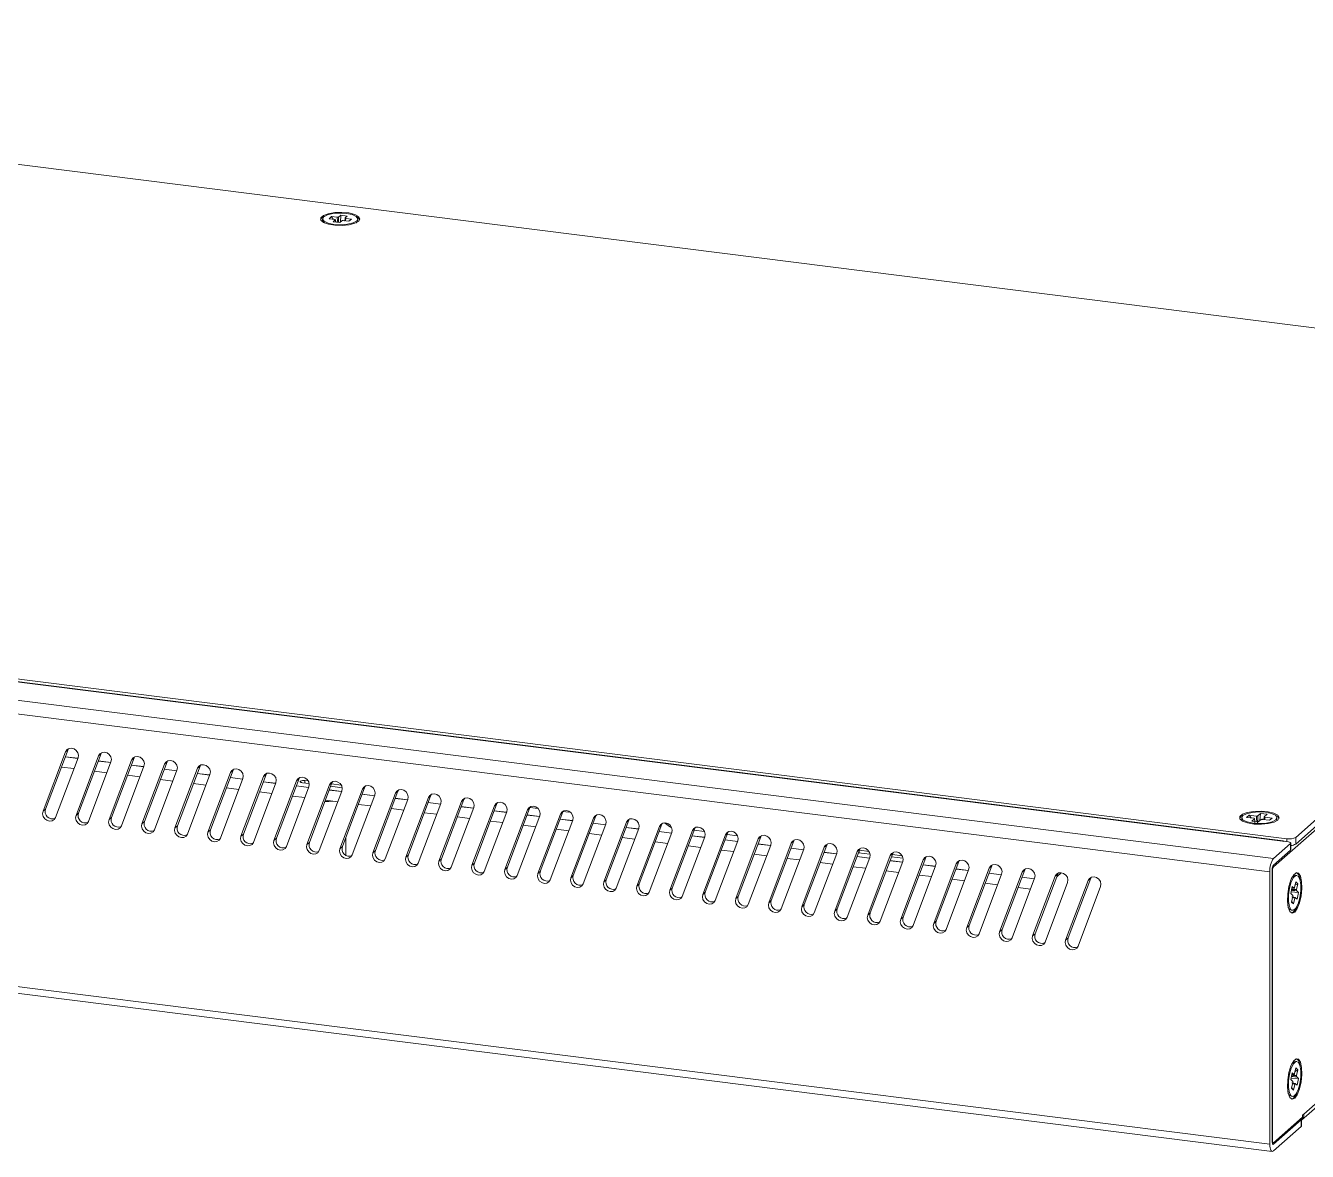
# Model space of a CAD drawing. Header units: millimetres. Extents: x 5 to 415, y 5 to 292.
# Drawn here: x 343.61 to 379.95, y 228.42 to 260.36 of the extents above; entities that cross this region are included whole.
import ezdxf

# ---------------------------------------------------------------- set-up
doc = ezdxf.new("R2010")
doc.units = ezdxf.units.MM

msp = doc.modelspace()

# ---------------------------------------------------------------- linework, layer by layer
at = {"color": 7, "linetype": 'Continuous', "lineweight": 15}
for p, q in [((393.7211, 250.0806), (312.1156, 260.3619)), ((352.0294, 254.8783), (352.0294, 254.8406)), ((352.2842, 254.9448), (352.2134, 254.8825)), ((352.2134, 254.8825), (352.3725, 254.8624)), ((352.4432, 254.9248), (352.2842, 254.9448)), ((352.3333, 254.8674), (352.2842, 254.9448)), ((352.3899, 254.8496), (352.3298, 254.7965)), ((352.3298, 254.7965), (352.5169, 254.773)), ((352.4, 254.7877), (352.3924, 254.8536)), ((352.5419, 254.9836), (352.4818, 254.9306)), ((352.5169, 254.773), (352.577, 254.826)), ((352.5362, 254.79), (352.5419, 254.9836)), ((352.729, 254.96), (352.5419, 254.9836)), ((352.6156, 254.8318), (352.7747, 254.8118)), ((352.6668, 254.9038), (352.6571, 254.817)), ((352.6689, 254.907), (352.729, 254.96)), ((352.8454, 254.8741), (352.6863, 254.8942)), ((352.7747, 254.8118), (352.8454, 254.8741)), ((353.0294, 254.8406), (353.0294, 254.8783)), ((352.0617, 254.7817), (352.0767, 254.7684)), ((352.9821, 254.7684), (352.9971, 254.7817)), ((379.2482, 237.2225), (297.4556, 247.5274)), ((379.2732, 237.2323), (297.4806, 247.5372)), ((379.3705, 237.2926), (297.5031, 247.6069)), ((378.994, 236.7342), (296.6775, 247.1051)), ((378.8879, 236.3579), (296.5714, 246.7288)), ((379.7918, 229.3068), (393.9095, 241.7575)), ((379.8566, 229.4812), (393.9917, 241.9471)), ((344.7416, 239.7621), (344.1018, 238.0708)), ((344.8123, 239.8245), (344.1725, 238.1332)), ((344.4534, 237.8976), (345.0932, 239.5888)), ((344.7335, 239.6159), (345.0867, 239.5714)), ((344.7344, 239.6186), (345.0876, 239.5741)), ((344.8123, 239.8245), (344.7416, 239.7621)), ((344.8253, 239.8512), (344.8123, 239.8245)), ((345.6771, 239.6443), (345.0372, 237.953)), ((345.7478, 239.7066), (345.1079, 238.0153)), ((345.7478, 239.7066), (345.6771, 239.6443)), ((345.7607, 239.7334), (345.7478, 239.7066)), ((346.6125, 239.5264), (345.9726, 237.8351)), ((346.6832, 239.5888), (346.0433, 237.8975)), ((346.6832, 239.5888), (346.6125, 239.5264)), ((346.6961, 239.6155), (346.6832, 239.5888)), ((344.6245, 239.328), (344.9777, 239.2835)), ((345.3888, 237.7797), (346.0287, 239.471)), ((345.5599, 239.2101), (345.9131, 239.1656)), ((345.6689, 239.4981), (346.0221, 239.4536)), ((345.6699, 239.5007), (346.0231, 239.4562)), ((346.3242, 237.6619), (346.9641, 239.3531)), ((346.6043, 239.3802), (346.9575, 239.3357)), ((346.6053, 239.3828), (346.9585, 239.3383)), ((347.5479, 239.4086), (346.908, 237.7173)), ((347.6186, 239.4709), (346.9787, 237.7796)), ((347.2596, 237.544), (347.8995, 239.2353)), ((347.5397, 239.2624), (347.8929, 239.2179)), ((347.5407, 239.265), (347.8939, 239.2205)), ((347.6186, 239.4709), (347.5479, 239.4086)), ((347.6316, 239.4977), (347.6186, 239.4709)), ((348.4833, 239.2907), (347.8434, 237.5994)), ((348.554, 239.3531), (347.9141, 237.6618)), ((348.554, 239.3531), (348.4833, 239.2907)), ((348.567, 239.3798), (348.554, 239.3531)), ((349.4187, 239.1729), (348.7788, 237.4816)), ((349.4894, 239.2352), (348.8496, 237.5439)), ((349.4894, 239.2352), (349.4187, 239.1729)), ((349.5024, 239.262), (349.4894, 239.2352)), ((378.8879, 228.6268), (296.5714, 238.9977)), ((346.4953, 239.0923), (346.8485, 239.0478)), ((347.4307, 238.9744), (347.7839, 238.9299)), ((348.195, 237.4262), (348.8349, 239.1174)), ((348.3662, 238.8566), (348.7194, 238.8121)), ((348.4751, 239.1445), (348.8283, 239.1)), ((348.4761, 239.1471), (348.8293, 239.1026)), ((349.1305, 237.3083), (349.7703, 238.9996)), ((349.4105, 239.0267), (349.7637, 238.9822)), ((349.4115, 239.0293), (349.7647, 238.9848)), ((350.3541, 239.055), (349.7143, 237.3637)), ((350.4248, 239.1174), (349.785, 237.4261)), ((350.0659, 237.1904), (350.7057, 238.8817)), ((350.3459, 238.9088), (350.6991, 238.8643)), ((350.3469, 238.9114), (350.7001, 238.8669)), ((350.4248, 239.1174), (350.3541, 239.055)), ((350.4378, 239.1441), (350.4248, 239.1174)), ((351.2895, 238.9372), (350.6497, 237.2459)), ((351.3602, 238.9995), (350.7204, 237.3082)), ((351.3602, 238.9995), (351.2895, 238.9372)), ((351.3732, 239.0262), (351.3602, 238.9995)), ((351.6498, 238.8585), (351.457, 238.8828)), ((351.5277, 238.9451), (351.6224, 238.9332)), ((352.225, 238.8193), (351.5851, 237.128)), ((352.2957, 238.8817), (351.6558, 237.1904)), ((352.2957, 238.8817), (352.225, 238.8193)), ((352.2836, 238.8499), (352.5578, 238.8153)), ((352.3086, 238.9084), (352.2957, 238.8817)), ((296.64, 238.7936), (378.9565, 228.4227)), ((349.3016, 238.7387), (349.6548, 238.6942)), ((350.237, 238.6209), (350.5902, 238.5764)), ((351.0013, 237.0726), (351.6411, 238.7639)), ((351.1725, 238.5032), (351.5257, 238.4587)), ((351.2814, 238.791), (351.6346, 238.7465)), ((351.2823, 238.7936), (351.6355, 238.7491)), ((351.9367, 236.9547), (352.5766, 238.646)), ((352.2168, 238.6731), (352.57, 238.6286)), ((352.2178, 238.6757), (352.571, 238.6312)), ((352.5853, 238.7406), (352.2579, 238.7819)), ((353.1604, 238.7015), (352.5205, 237.0102)), ((353.2311, 238.7638), (352.5912, 237.0725)), ((352.8721, 236.8369), (353.512, 238.5282)), ((353.1522, 238.5553), (353.5054, 238.5108)), ((353.1532, 238.5579), (353.5064, 238.5134)), ((353.2311, 238.7638), (353.1604, 238.7015)), ((353.244, 238.7905), (353.2311, 238.7638)), ((354.0958, 238.5836), (353.4559, 236.8923)), ((354.1665, 238.646), (353.5266, 236.9547)), ((354.0876, 238.4374), (354.4408, 238.3929)), ((354.0886, 238.44), (354.4418, 238.3955)), ((354.1665, 238.646), (354.0958, 238.5836)), ((354.1795, 238.6727), (354.1665, 238.646)), ((355.0312, 238.4658), (354.3913, 236.7745)), ((355.1019, 238.5281), (354.462, 236.8368)), ((355.1019, 238.5281), (355.0312, 238.4658)), ((355.1149, 238.5548), (355.1019, 238.5281)), ((356.0503, 238.437), (356.0373, 238.4103)), ((344.1725, 238.1332), (344.1018, 238.0708)), ((352.1079, 238.3853), (352.4611, 238.3408)), ((353.0432, 238.2673), (353.3964, 238.2228)), ((353.8075, 236.719), (354.4474, 238.4103)), ((353.9786, 238.1495), (354.3319, 238.105)), ((354.7429, 236.6012), (355.3828, 238.2925)), ((355.023, 238.3196), (355.3762, 238.2751)), ((355.024, 238.3222), (355.3772, 238.2777)), ((355.9666, 238.3479), (355.3268, 236.6566)), ((356.0373, 238.4103), (355.3975, 236.719)), ((355.6784, 236.4833), (356.3182, 238.1746)), ((355.9584, 238.2017), (356.3116, 238.1572)), ((355.9594, 238.2043), (356.3126, 238.1598)), ((356.0373, 238.4103), (355.9666, 238.3479)), ((356.902, 238.2301), (356.2622, 236.5388)), ((356.9727, 238.2924), (356.3329, 236.6011)), ((356.8938, 238.0839), (357.247, 238.0394)), ((356.8948, 238.0865), (357.248, 238.042)), ((356.9727, 238.2924), (356.902, 238.2301)), ((356.9857, 238.3191), (356.9727, 238.2924)), ((357.8374, 238.1122), (357.1976, 236.4209)), ((357.9082, 238.1746), (357.2683, 236.4833)), ((357.9082, 238.1746), (357.8374, 238.1122)), ((357.9211, 238.2013), (357.9082, 238.1746)), ((358.1335, 238.1549), (357.9115, 238.1829)), ((358.1336, 238.1548), (357.9115, 238.1828)), ((358.8565, 238.0834), (358.8436, 238.0567)), ((345.1079, 238.0153), (345.0372, 237.953)), ((346.0433, 237.8975), (345.9726, 237.8351)), ((346.9787, 237.7796), (346.908, 237.7173)), ((354.9141, 238.0316), (355.2673, 237.9871)), ((355.8495, 237.9138), (356.2027, 237.8693)), ((356.6138, 236.3655), (357.2536, 238.0568)), ((356.7849, 237.7959), (357.1381, 237.7514)), ((357.5492, 236.2476), (358.189, 237.9389)), ((357.8293, 237.966), (358.1825, 237.9215)), ((357.8302, 237.9686), (358.1834, 237.9241)), ((358.7729, 237.9944), (358.133, 236.3031)), ((358.8436, 238.0567), (358.2037, 236.3654)), ((358.4846, 236.1298), (359.1245, 237.8211)), ((358.7647, 237.8482), (359.1179, 237.8037)), ((358.7657, 237.8508), (359.1189, 237.8063)), ((358.8436, 238.0567), (358.7729, 237.9944)), ((359.0015, 238.0454), (358.8469, 238.0649)), ((359.0015, 238.0455), (358.847, 238.065)), ((359.0507, 238.0529), (359.0015, 238.0455)), ((359.0508, 238.0528), (359.0015, 238.0454)), ((359.0015, 238.0454), (359.0015, 238.0455)), ((359.7083, 237.8765), (359.0684, 236.1852)), ((359.779, 237.9389), (359.1391, 236.2476)), ((359.7001, 237.7303), (360.0533, 237.6858)), ((359.7011, 237.7329), (360.0543, 237.6884)), ((359.779, 237.9389), (359.7083, 237.8765)), ((359.7919, 237.9656), (359.779, 237.9389)), ((360.6437, 237.7587), (360.0038, 236.0674)), ((360.7144, 237.821), (360.0745, 236.1297)), ((360.7144, 237.821), (360.6437, 237.7587)), ((360.7274, 237.8477), (360.7144, 237.821)), ((361.6628, 237.7299), (361.6498, 237.7032)), ((361.8967, 237.6173), (361.7251, 237.7441)), ((361.8967, 237.6174), (361.7252, 237.7441)), ((378.0933, 237.8894), (378.0933, 237.8187)), ((378.3013, 237.9618), (378.2306, 237.8995)), ((378.2306, 237.8995), (378.4364, 237.8735)), ((378.5071, 237.9359), (378.3013, 237.9618)), ((378.3646, 237.8826), (378.3013, 237.9618)), ((378.4538, 237.8607), (378.376, 237.792)), ((378.376, 237.792), (378.5631, 237.7685)), ((378.4656, 237.7808), (378.4558, 237.8646)), ((378.6235, 238.0103), (378.5457, 237.9417)), ((378.5631, 237.7685), (378.6409, 237.8371)), ((378.6088, 237.8088), (378.6235, 238.0103)), ((378.8106, 237.9867), (378.6235, 238.0103)), ((378.6795, 237.8429), (378.8854, 237.817)), ((378.7307, 237.9149), (378.7221, 237.8375)), ((378.7328, 237.9181), (378.8106, 237.9867)), ((378.9561, 237.8793), (378.7502, 237.9053)), ((378.9561, 237.8793), (378.8775, 237.818)), ((378.8854, 237.817), (378.9561, 237.8793)), ((380.387, 237.7176), (378.9975, 236.4922)), ((379.0933, 237.8187), (379.0933, 237.8894)), ((379.6283, 237.3314), (380.3001, 237.9238)), ((379.6283, 237.1428), (380.3001, 237.7352)), ((347.9141, 237.6618), (347.8434, 237.5994)), ((348.8496, 237.5439), (348.7788, 237.4816)), ((349.785, 237.4261), (349.7143, 237.3637)), ((357.7203, 237.678), (358.0735, 237.6335)), ((358.6557, 237.5602), (359.0089, 237.5157)), ((359.42, 236.0119), (360.0599, 237.7032)), ((359.5911, 237.4423), (359.9443, 237.3978)), ((360.3554, 235.8941), (360.9953, 237.5854)), ((360.6355, 237.6125), (360.9887, 237.568)), ((360.6365, 237.6151), (360.9897, 237.5706)), ((361.5791, 237.6408), (360.9392, 235.9495)), ((361.6498, 237.7032), (361.0099, 236.0119)), ((361.2908, 235.7762), (361.9307, 237.4675)), ((361.5709, 237.4946), (361.9241, 237.4501)), ((361.5719, 237.4972), (361.9251, 237.4527)), ((361.6498, 237.7032), (361.5791, 237.6408)), ((362.5145, 237.523), (361.8747, 235.8317)), ((361.9238, 237.614), (361.8967, 237.6174)), ((361.8967, 237.6173), (361.8967, 237.6174)), ((361.9238, 237.6139), (361.8967, 237.6173)), ((362.5852, 237.5853), (361.9454, 235.894)), ((362.2263, 235.6584), (362.8661, 237.3497)), ((362.5063, 237.3768), (362.8595, 237.3323)), ((362.5073, 237.3794), (362.8605, 237.3349)), ((362.5852, 237.5853), (362.5145, 237.523)), ((362.8592, 237.496), (362.5654, 237.5331)), ((362.8592, 237.4962), (362.5655, 237.5332)), ((362.5982, 237.612), (362.5852, 237.5853)), ((363.4499, 237.4051), (362.8101, 235.7138)), ((363.5206, 237.4675), (362.8808, 235.7762)), ((363.5206, 237.4675), (363.4499, 237.4051)), ((363.7946, 237.3783), (363.5009, 237.4153)), ((363.7947, 237.3782), (363.5009, 237.4152)), ((363.5336, 237.4942), (363.5206, 237.4675)), ((364.4561, 237.3496), (363.8162, 235.6583)), ((364.4561, 237.3496), (364.3853, 237.2873)), ((364.469, 237.3763), (364.4561, 237.3496)), ((350.7204, 237.3082), (350.6497, 237.2459)), ((351.6558, 237.1904), (351.5851, 237.128)), ((352.5912, 237.0725), (352.5205, 237.0102)), ((352.6848, 236.8269), (352.6848, 237.3198)), ((360.5265, 237.3245), (360.8798, 237.28)), ((361.462, 237.2066), (361.8152, 237.1621)), ((362.3974, 237.0888), (362.7506, 237.0443)), ((363.1617, 235.5405), (363.8015, 237.2318)), ((363.4417, 237.2589), (363.7949, 237.2144)), ((363.4427, 237.2615), (363.7959, 237.217)), ((364.3853, 237.2873), (363.7455, 235.596)), ((364.0971, 235.4227), (364.7369, 237.114)), ((364.3772, 237.1411), (364.7304, 237.0966)), ((364.3781, 237.1437), (364.7313, 237.0992)), ((365.3208, 237.1694), (364.6809, 235.4781)), ((365.3915, 237.2318), (364.7516, 235.5405)), ((365.0325, 235.3048), (365.6724, 236.9961)), ((365.3126, 237.0232), (365.6658, 236.9787)), ((365.3136, 237.0258), (365.6668, 236.9813)), ((365.3915, 237.2318), (365.3208, 237.1694)), ((365.4044, 237.2585), (365.3915, 237.2318)), ((366.2562, 237.0515), (365.6163, 235.3603)), ((366.3269, 237.1139), (365.687, 235.4226)), ((366.3269, 237.1139), (366.2562, 237.0515)), ((366.3398, 237.1406), (366.3269, 237.1139)), ((367.2623, 236.9961), (366.6224, 235.3048)), ((367.2623, 236.9961), (367.1916, 236.9337)), ((367.2753, 237.0228), (367.2623, 236.9961)), ((379.4748, 237.1583), (378.994, 236.7342)), ((379.4166, 237.2013), (379.2482, 237.2225)), ((379.4748, 236.9697), (379.4748, 237.1583)), ((379.4813, 236.9815), (379.4813, 237.1701)), ((379.6283, 237.3314), (379.6283, 237.1428)), ((353.5266, 236.9547), (353.4559, 236.8923)), ((354.462, 236.8368), (354.3913, 236.7745)), ((355.3975, 236.719), (355.3268, 236.6566)), ((363.3328, 236.9709), (363.686, 236.9264)), ((364.2682, 236.8531), (364.6214, 236.8086)), ((365.2036, 236.7352), (365.5568, 236.6907)), ((365.9679, 235.187), (366.6078, 236.8783)), ((366.139, 236.6174), (366.4922, 236.5729)), ((366.248, 236.9054), (366.6012, 236.8609)), ((366.249, 236.908), (366.6022, 236.8635)), ((367.1916, 236.9337), (366.5517, 235.2424)), ((366.9033, 235.0691), (367.5432, 236.7604)), ((367.1834, 236.7875), (367.5366, 236.743)), ((367.1844, 236.7901), (367.5376, 236.7456)), ((367.5519, 236.855), (367.2245, 236.8962)), ((367.2503, 236.9643), (367.5244, 236.9297)), ((368.127, 236.8158), (367.4871, 235.1246)), ((368.1977, 236.8782), (367.5578, 235.1869)), ((367.8387, 234.9513), (368.4786, 236.6426)), ((368.1188, 236.6697), (368.472, 236.6252)), ((368.1198, 236.6723), (368.473, 236.6278)), ((368.1977, 236.8782), (368.127, 236.8158)), ((368.4815, 236.7379), (368.1599, 236.7784)), ((368.1857, 236.8464), (368.4599, 236.8119)), ((368.2107, 236.9049), (368.1977, 236.8782)), ((369.0624, 236.698), (368.4226, 235.0067)), ((368.4873, 236.7372), (368.4815, 236.7379)), ((369.1331, 236.7604), (368.4933, 235.0691)), ((369.1331, 236.7604), (369.0624, 236.698)), ((369.1461, 236.7871), (369.1331, 236.7604)), ((370.0685, 236.6425), (369.4287, 234.9512)), ((370.0685, 236.6425), (369.9978, 236.5801)), ((370.0815, 236.6692), (370.0685, 236.6425)), ((378.994, 236.5457), (379.4748, 236.9697)), ((356.3329, 236.6011), (356.2622, 236.5388)), ((357.2683, 236.4833), (357.1976, 236.4209)), ((358.2037, 236.3654), (358.133, 236.3031)), ((367.0745, 236.4997), (367.4277, 236.4552)), ((368.0099, 236.3819), (368.3631, 236.3374)), ((368.7742, 234.8334), (369.414, 236.5247)), ((368.9453, 236.2638), (369.2985, 236.2193)), ((369.0542, 236.5518), (369.4074, 236.5073)), ((369.0552, 236.5544), (369.4084, 236.5099)), ((369.9978, 236.5801), (369.358, 234.8889)), ((369.7096, 234.7156), (370.3494, 236.4069)), ((369.9896, 236.434), (370.3428, 236.3895)), ((369.9906, 236.4366), (370.3438, 236.3921)), ((370.9332, 236.4623), (370.2934, 234.771)), ((371.004, 236.5247), (370.3641, 234.8334)), ((370.645, 234.5977), (371.2848, 236.289)), ((370.9251, 236.3161), (371.2783, 236.2716)), ((371.004, 236.5247), (370.9332, 236.4623)), ((371.0169, 236.5514), (371.004, 236.5247)), ((371.8687, 236.3444), (371.2288, 234.6532)), ((371.9394, 236.4068), (371.2995, 234.7155)), ((371.9394, 236.4068), (371.8687, 236.3444)), ((371.9523, 236.4335), (371.9394, 236.4068)), ((372.8748, 236.289), (372.2349, 234.5977)), ((372.8748, 236.289), (372.8041, 236.2266)), ((372.8471, 236.2158), (372.9755, 236.329)), ((372.8877, 236.3157), (372.8748, 236.289)), ((378.8879, 236.3579), (378.8879, 228.6268)), ((378.9586, 228.6892), (378.9586, 236.4202)), ((378.9622, 228.73), (378.9622, 236.3668)), ((379.6575, 236.2519), (379.6201, 236.2566)), ((359.1391, 236.2476), (359.0684, 236.1852)), ((360.0745, 236.1297), (360.0038, 236.0674)), ((361.0099, 236.0119), (360.9392, 235.9495)), ((361.9454, 235.894), (361.8747, 235.8317)), ((369.8807, 236.146), (370.2339, 236.1015)), ((370.8161, 236.0281), (371.1693, 235.9836)), ((371.5804, 234.4799), (372.2203, 236.1712)), ((371.7515, 235.9103), (372.1047, 235.8658)), ((371.8605, 236.1983), (372.2137, 236.1538)), ((372.8041, 236.2266), (372.1642, 234.5353)), ((372.5158, 234.362), (373.1557, 236.0533)), ((373.7395, 236.1087), (373.0996, 234.4175)), ((373.8102, 236.1711), (373.1703, 234.4798)), ((373.4512, 234.2442), (374.0911, 235.9355)), ((373.8102, 236.1711), (373.7395, 236.1087)), ((373.8232, 236.1978), (373.8102, 236.1711)), ((379.5275, 235.9338), (379.4875, 235.743)), ((379.5576, 236.2319), (379.5202, 236.1989)), ((379.5771, 235.887), (379.5275, 235.9338)), ((379.6258, 236.0696), (379.5918, 235.9073)), ((379.6054, 235.9722), (379.6841, 236.0145)), ((379.6841, 236.0145), (379.6258, 236.0696)), ((379.6501, 235.8522), (379.6841, 236.0145)), ((362.8808, 235.7762), (362.8101, 235.7138)), ((363.8162, 235.6583), (363.7455, 235.596)), ((364.7516, 235.5405), (364.6809, 235.4781)), ((379.4875, 235.743), (379.5371, 235.6962)), ((379.4957, 235.7819), (379.7025, 235.7686)), ((379.5399, 235.6594), (379.5059, 235.4971)), ((379.5199, 235.8864), (379.5798, 235.8853)), ((379.611, 235.6259), (379.5369, 235.6432)), ((379.5376, 235.6485), (379.5542, 235.6391)), ((379.5643, 235.442), (379.5982, 235.6043)), ((379.6129, 235.6246), (379.6626, 235.5778)), ((379.7025, 235.7686), (379.6529, 235.8155)), ((379.6626, 235.5778), (379.7025, 235.7686)), ((365.687, 235.4226), (365.6163, 235.3603)), ((366.6224, 235.3048), (366.5517, 235.2424)), ((367.5578, 235.1869), (367.4871, 235.1246)), ((379.4126, 235.3451), (379.4407, 235.3039)), ((379.4951, 235.2644), (379.5325, 235.2597)), ((379.5059, 235.4971), (379.5643, 235.442)), ((379.5087, 235.5105), (379.5643, 235.442)), ((368.4933, 235.0691), (368.4226, 235.0067)), ((369.4287, 234.9512), (369.358, 234.8889)), ((370.3641, 234.8334), (370.2934, 234.771)), ((371.2995, 234.7155), (371.2288, 234.6532)), ((372.2349, 234.5977), (372.1642, 234.5353)), ((373.1703, 234.4798), (373.0996, 234.4175)), ((379.5576, 230.9522), (379.5202, 230.9192)), ((379.6575, 230.9722), (379.6201, 230.9769)), ((379.5275, 230.6541), (379.4875, 230.4633)), ((379.4875, 230.4633), (379.5371, 230.4164)), ((379.4957, 230.5021), (379.7025, 230.4889)), ((379.5175, 230.6067), (379.5798, 230.6056)), ((379.5771, 230.6073), (379.5275, 230.6541)), ((379.6258, 230.7898), (379.5918, 230.6276)), ((379.6054, 230.6925), (379.6841, 230.7348)), ((379.6841, 230.7348), (379.6258, 230.7898)), ((379.6501, 230.5725), (379.6841, 230.7348)), ((379.7025, 230.4889), (379.6529, 230.5357)), ((379.6626, 230.2981), (379.7025, 230.4889)), ((379.5399, 230.3796), (379.5059, 230.2174)), ((379.5059, 230.2174), (379.5643, 230.1623)), ((379.5087, 230.2308), (379.5643, 230.1623)), ((379.611, 230.3461), (379.5294, 230.3652)), ((379.5376, 230.3688), (379.5542, 230.3594)), ((379.5643, 230.1623), (379.5982, 230.3246)), ((379.6129, 230.3449), (379.6626, 230.2981)), ((379.4126, 230.0654), (379.4407, 230.0241)), ((379.4951, 229.9847), (379.5325, 229.98)), ((378.9975, 228.6669), (379.8213, 229.3934)), ((379.8213, 229.45), (379.8566, 229.4812)), ((379.8213, 229.3934), (379.8213, 229.45)), ((379.7789, 229.3183), (378.994, 228.6261)), ((378.994, 228.4375), (379.7789, 229.1297)), ((379.7789, 229.1297), (379.7789, 229.3183)), ((379.7918, 229.1533), (379.7918, 229.3419)), ((378.9599, 228.6651), (378.985, 228.662))]:
    msp.add_line(p, q, dxfattribs=at)
at = {"color": 8, "linetype": 'Continuous', "lineweight": 15}
for p, q in [((351.3988, 238.9257), (351.3988, 238.9022)), ((351.5277, 238.9451), (351.5277, 238.8739)), ((379.3705, 237.2071), (379.3705, 237.2926)), ((367.2427, 236.9442), (367.2427, 236.894)), ((378.9622, 236.3668), (378.9586, 236.3672)), ((378.9689, 236.4958), (378.9975, 236.4922)), ((378.9586, 228.7305), (378.9622, 228.73)), ((378.994, 228.6261), (378.9706, 228.629))]:
    msp.add_line(p, q, dxfattribs=at)
at = {"color": 7, "linetype": 'Continuous', "lineweight": 15, "flags": 128}
for points in [[(353.0533, 254.8123), (353.0894, 254.8798), (353.0499, 254.9472), (352.9401, 255.0052), (352.7749, 255.0461), (352.5765, 255.0643), (352.3717, 255.0574), (352.1883, 255.0263), (352.0509, 254.9752), (351.9781, 254.9111), (351.9798, 254.8425), (352.0557, 254.7787), (352.1956, 254.7284), (352.3806, 254.6983), (352.5857, 254.6926), (352.7832, 254.7119), (352.9464, 254.7537), (353.0533, 254.8123)], [(352.0294, 254.8406), (352.0297, 254.8354), (352.0737, 254.772), (352.0827, 254.7657)], [(352.3526, 254.7224), (352.5451, 254.7117), (352.7351, 254.7264), (352.8939, 254.7642), (352.9971, 254.8194), (353.0292, 254.8835), (352.9851, 254.9469), (352.8717, 254.9998), (352.7062, 255.0342), (352.5138, 255.0449), (352.3237, 255.0302), (352.165, 254.9924), (352.0617, 254.9372), (352.0297, 254.8731), (352.0737, 254.8097), (352.1871, 254.7568), (352.3526, 254.7224)], [(353.0866, 254.8594), (353.0499, 254.9094), (352.9762, 254.9531)], [(352.9762, 254.7657), (352.9971, 254.7817), (353.0294, 254.8406)], [(345.0932, 239.5888), (345.1043, 239.6602), (345.087, 239.7338), (345.0438, 239.7986), (344.9814, 239.8446), (344.9093, 239.8649), (344.8384, 239.8563), (344.7795, 239.8203), (344.7416, 239.7621)], [(346.0287, 239.471), (346.0398, 239.5423), (346.0224, 239.616), (345.9792, 239.6807), (345.9168, 239.7268), (345.8447, 239.747), (345.7738, 239.7385), (345.7149, 239.7024), (345.6771, 239.6443)], [(346.9641, 239.3531), (346.9752, 239.4245), (346.9578, 239.4981), (346.9147, 239.5629), (346.8523, 239.6089), (346.7801, 239.6292), (346.7092, 239.6206), (346.6503, 239.5845), (346.6125, 239.5264)], [(347.8995, 239.2353), (347.9106, 239.3066), (347.8932, 239.3803), (347.8501, 239.445), (347.7877, 239.4911), (347.7155, 239.5113), (347.6446, 239.5028), (347.5858, 239.4667), (347.5479, 239.4086)], [(348.8349, 239.1174), (348.846, 239.1888), (348.8287, 239.2624), (348.7855, 239.3272), (348.7231, 239.3732), (348.6509, 239.3935), (348.58, 239.3849), (348.5212, 239.3488), (348.4833, 239.2907)], [(349.7703, 238.9996), (349.7814, 239.0709), (349.7641, 239.1446), (349.7209, 239.2093), (349.6585, 239.2554), (349.5864, 239.2756), (349.5154, 239.2671), (349.4566, 239.231), (349.4187, 239.1729)], [(350.7057, 238.8817), (350.7168, 238.9531), (350.6995, 239.0267), (350.6563, 239.0915), (350.5939, 239.1375), (350.5218, 239.1578), (350.4509, 239.1492), (350.392, 239.1131), (350.3541, 239.055)], [(351.6411, 238.7639), (351.6522, 238.8352), (351.6349, 238.9089), (351.5917, 238.9736), (351.5293, 239.0197), (351.4572, 239.0399), (351.3863, 239.0314), (351.3274, 238.9953), (351.2895, 238.9372)], [(351.457, 238.8828), (351.4394, 238.8857), (351.4239, 238.8897), (351.411, 238.8946), (351.4012, 238.9002), (351.3949, 238.9064), (351.3924, 238.9129), (351.3937, 238.9194), (351.3988, 238.9257)], [(352.5766, 238.646), (352.5877, 238.7174), (352.5703, 238.791), (352.5271, 238.8558), (352.4647, 238.9018), (352.3926, 238.9221), (352.3217, 238.9135), (352.2628, 238.8774), (352.225, 238.8193)], [(353.512, 238.5282), (353.5231, 238.5995), (353.5057, 238.6732), (353.4626, 238.7379), (353.4002, 238.784), (353.328, 238.8042), (353.2571, 238.7957), (353.1982, 238.7596), (353.1604, 238.7015)], [(354.4474, 238.4103), (354.4585, 238.4816), (354.4411, 238.5553), (354.398, 238.6201), (354.3356, 238.6661), (354.2634, 238.6864), (354.1925, 238.6778), (354.1337, 238.6417), (354.0958, 238.5836)], [(355.3828, 238.2925), (355.3939, 238.3638), (355.3766, 238.4374), (355.3334, 238.5022), (355.271, 238.5482), (355.1988, 238.5685), (355.1279, 238.56), (355.0691, 238.5239), (355.0312, 238.4658)], [(356.3182, 238.1746), (356.3293, 238.2459), (356.312, 238.3196), (356.2688, 238.3844), (356.2064, 238.4304), (356.1343, 238.4507), (356.0633, 238.4421), (356.0045, 238.406), (355.9666, 238.3479)], [(344.1018, 238.0708), (344.0907, 237.9995), (344.108, 237.9259), (344.1512, 237.8611), (344.2136, 237.8151), (344.2857, 237.7948), (344.3566, 237.8033), (344.4155, 237.8394), (344.4534, 237.8976)], [(357.2536, 238.0568), (357.2647, 238.1281), (357.2474, 238.2017), (357.2042, 238.2665), (357.1418, 238.3125), (357.0697, 238.3328), (356.9988, 238.3243), (356.9399, 238.2882), (356.902, 238.2301)], [(358.189, 237.9389), (358.2001, 238.0102), (358.1828, 238.0839), (358.1396, 238.1487), (358.0772, 238.1947), (358.0051, 238.215), (357.9342, 238.2064), (357.8753, 238.1703), (357.8374, 238.1122)], [(359.1245, 237.8211), (359.1356, 237.8924), (359.1182, 237.966), (359.075, 238.0308), (359.0126, 238.0768), (358.9405, 238.0971), (358.8696, 238.0886), (358.8107, 238.0525), (358.7729, 237.9944)], [(379.1172, 237.8234), (379.1533, 237.8909), (379.1138, 237.9583), (379.0041, 238.0163), (378.8388, 238.0572), (378.6404, 238.0754), (378.4356, 238.0685), (378.2522, 238.0374), (378.1148, 237.9863), (378.042, 237.9222), (378.0437, 237.8536), (378.1196, 237.7898), (378.2595, 237.7395), (378.4445, 237.7094), (378.6496, 237.7037), (378.8471, 237.723), (379.0103, 237.7648), (379.1172, 237.8234)], [(345.0372, 237.953), (345.0261, 237.8817), (345.0434, 237.808), (345.0866, 237.7432), (345.149, 237.6972), (345.2212, 237.6769), (345.2921, 237.6855), (345.3509, 237.7216), (345.3888, 237.7797)], [(345.9726, 237.8351), (345.9615, 237.7638), (345.9789, 237.6902), (346.022, 237.6254), (346.0844, 237.5794), (346.1566, 237.5591), (346.2275, 237.5676), (346.2863, 237.6037), (346.3242, 237.6619)], [(346.908, 237.7173), (346.8969, 237.646), (346.9143, 237.5723), (346.9574, 237.5075), (347.0198, 237.4615), (347.092, 237.4412), (347.1629, 237.4498), (347.2218, 237.4859), (347.2596, 237.544)], [(360.0599, 237.7032), (360.071, 237.7745), (360.0536, 237.8482), (360.0105, 237.913), (359.9481, 237.959), (359.8759, 237.9793), (359.805, 237.9707), (359.7461, 237.9346), (359.7083, 237.8765)], [(360.9953, 237.5854), (361.0064, 237.6567), (360.989, 237.7303), (360.9459, 237.7951), (360.8835, 237.8411), (360.8113, 237.8614), (360.7404, 237.8529), (360.6816, 237.8168), (360.6437, 237.7587)], [(361.9307, 237.4675), (361.9418, 237.5388), (361.9245, 237.6125), (361.8813, 237.6773), (361.8189, 237.7233), (361.7467, 237.7436), (361.6758, 237.735), (361.617, 237.6989), (361.5791, 237.6408)], [(378.4166, 237.7335), (378.609, 237.7228), (378.799, 237.7375), (378.9578, 237.7753), (379.061, 237.8305), (379.0931, 237.8946), (379.049, 237.958), (378.9356, 238.0109), (378.7701, 238.0453), (378.5777, 238.056), (378.3876, 238.0413), (378.2289, 238.0035), (378.1256, 237.9483), (378.0936, 237.8842), (378.1376, 237.8208), (378.251, 237.7679), (378.4166, 237.7335)], [(379.1505, 237.8705), (379.1138, 237.9205), (379.0401, 237.9642)], [(347.8434, 237.5994), (347.8323, 237.5281), (347.8497, 237.4545), (347.8928, 237.3897), (347.9552, 237.3437), (348.0274, 237.3234), (348.0983, 237.3319), (348.1572, 237.368), (348.195, 237.4262)], [(348.7788, 237.4816), (348.7677, 237.4103), (348.7851, 237.3366), (348.8283, 237.2718), (348.8907, 237.2258), (348.9628, 237.2055), (349.0337, 237.2141), (349.0926, 237.2502), (349.1305, 237.3083)], [(349.7143, 237.3637), (349.7032, 237.2924), (349.7205, 237.2188), (349.7637, 237.154), (349.8261, 237.108), (349.8982, 237.0877), (349.9691, 237.0962), (350.028, 237.1323), (350.0659, 237.1904)], [(362.8661, 237.3497), (362.8772, 237.421), (362.8599, 237.4946), (362.8167, 237.5594), (362.7543, 237.6054), (362.6822, 237.6257), (362.6112, 237.6172), (362.5524, 237.5811), (362.5145, 237.523)], [(363.8015, 237.2318), (363.8126, 237.3031), (363.7953, 237.3768), (363.7521, 237.4416), (363.6897, 237.4876), (363.6176, 237.5079), (363.5467, 237.4993), (363.4878, 237.4632), (363.4499, 237.4051)], [(364.7369, 237.114), (364.748, 237.1853), (364.7307, 237.2589), (364.6875, 237.3237), (364.6251, 237.3697), (364.553, 237.39), (364.4821, 237.3815), (364.4232, 237.3454), (364.3853, 237.2873)], [(350.6497, 237.2459), (350.6386, 237.1746), (350.6559, 237.1009), (350.6991, 237.0361), (350.7615, 236.9901), (350.8336, 236.9698), (350.9045, 236.9784), (350.9634, 237.0145), (351.0013, 237.0726)], [(351.5851, 237.128), (351.574, 237.0567), (351.5913, 236.9831), (351.6345, 236.9183), (351.6969, 236.8723), (351.7691, 236.852), (351.84, 236.8605), (351.8988, 236.8966), (351.9367, 236.9547)], [(352.5205, 237.0102), (352.5094, 236.9389), (352.5268, 236.8652), (352.5699, 236.8004), (352.6323, 236.7544), (352.7045, 236.7341), (352.7754, 236.7427), (352.8342, 236.7788), (352.8721, 236.8369)], [(365.6724, 236.9961), (365.6835, 237.0674), (365.6661, 237.1411), (365.6229, 237.2059), (365.5605, 237.2519), (365.4884, 237.2722), (365.4175, 237.2636), (365.3586, 237.2275), (365.3208, 237.1694)], [(366.6078, 236.8783), (366.6189, 236.9496), (366.6015, 237.0232), (366.5584, 237.088), (366.496, 237.134), (366.4238, 237.1543), (366.3529, 237.1458), (366.294, 237.1097), (366.2562, 237.0515)], [(367.5432, 236.7604), (367.5543, 236.8317), (367.5369, 236.9054), (367.4938, 236.9702), (367.4314, 237.0162), (367.3592, 237.0365), (367.2883, 237.0279), (367.2295, 236.9918), (367.1916, 236.9337)], [(379.4748, 237.1583), (379.4799, 237.1646), (379.4812, 237.1711), (379.4787, 237.1776), (379.4724, 237.1838), (379.4626, 237.1895), (379.4497, 237.1944), (379.4342, 237.1984), (379.4166, 237.2013)], [(379.4813, 236.9815), (379.4799, 236.976), (379.4748, 236.9697)], [(353.4559, 236.8923), (353.4448, 236.821), (353.4622, 236.7474), (353.5053, 236.6826), (353.5677, 236.6366), (353.6399, 236.6163), (353.7108, 236.6248), (353.7697, 236.6609), (353.8075, 236.719)], [(354.3913, 236.7745), (354.3802, 236.7032), (354.3976, 236.6295), (354.4407, 236.5647), (354.5031, 236.5187), (354.5753, 236.4984), (354.6462, 236.507), (354.7051, 236.5431), (354.7429, 236.6012)], [(355.3268, 236.6566), (355.3156, 236.5853), (355.333, 236.5117), (355.3762, 236.4469), (355.4386, 236.4009), (355.5107, 236.3806), (355.5816, 236.3891), (355.6405, 236.4252), (355.6784, 236.4833)], [(368.4786, 236.6426), (368.4897, 236.7139), (368.4724, 236.7875), (368.4292, 236.8523), (368.3668, 236.8983), (368.2946, 236.9186), (368.2237, 236.9101), (368.1649, 236.874), (368.127, 236.8158)], [(369.414, 236.5247), (369.4251, 236.596), (369.4078, 236.6697), (369.3646, 236.7345), (369.3022, 236.7805), (369.2301, 236.8008), (369.1591, 236.7922), (369.1003, 236.7561), (369.0624, 236.698)], [(370.3494, 236.4069), (370.3605, 236.4782), (370.3432, 236.5518), (370.3, 236.6166), (370.2376, 236.6626), (370.1655, 236.6829), (370.0946, 236.6744), (370.0357, 236.6383), (369.9978, 236.5801)], [(356.2622, 236.5388), (356.2511, 236.4675), (356.2684, 236.3938), (356.3116, 236.329), (356.374, 236.283), (356.4461, 236.2627), (356.517, 236.2713), (356.5759, 236.3074), (356.6138, 236.3655)], [(357.1976, 236.4209), (357.1865, 236.3496), (357.2038, 236.276), (357.247, 236.2112), (357.3094, 236.1652), (357.3815, 236.1449), (357.4524, 236.1534), (357.5113, 236.1895), (357.5492, 236.2476)], [(358.133, 236.3031), (358.1219, 236.2318), (358.1392, 236.1581), (358.1824, 236.0933), (358.2448, 236.0473), (358.317, 236.027), (358.3879, 236.0356), (358.4467, 236.0717), (358.4846, 236.1298)], [(371.2848, 236.289), (371.2959, 236.3603), (371.2786, 236.434), (371.2354, 236.4988), (371.173, 236.5448), (371.1009, 236.5651), (371.03, 236.5565), (370.9711, 236.5204), (370.9332, 236.4623)], [(372.2203, 236.1712), (372.2314, 236.2425), (372.214, 236.3161), (372.1708, 236.3809), (372.1084, 236.4269), (372.0363, 236.4472), (371.9654, 236.4387), (371.9065, 236.4026), (371.8687, 236.3444)], [(373.1557, 236.0533), (373.1668, 236.1246), (373.1494, 236.1983), (373.1063, 236.263), (373.0439, 236.3091), (372.9717, 236.3294), (372.9008, 236.3208), (372.8419, 236.2847), (372.8041, 236.2266)], [(379.595, 235.209), (379.6691, 235.3112), (379.7332, 235.4735), (379.7786, 235.674), (379.7992, 235.8854), (379.7922, 236.0794), (379.7587, 236.2297), (379.703, 236.3159), (379.6327, 236.3266), (379.5573, 236.2601), (379.4871, 236.1255), (379.4314, 235.941), (379.3978, 235.7315), (379.3908, 235.5253), (379.4115, 235.3502), (379.4569, 235.2299), (379.5209, 235.1806), (379.595, 235.209)], [(359.0684, 236.1852), (359.0573, 236.1139), (359.0747, 236.0403), (359.1178, 235.9755), (359.1802, 235.9295), (359.2524, 235.9092), (359.3233, 235.9177), (359.3821, 235.9538), (359.42, 236.0119)], [(360.0038, 236.0674), (359.9927, 235.9961), (360.0101, 235.9224), (360.0532, 235.8576), (360.1156, 235.8116), (360.1878, 235.7913), (360.2587, 235.7999), (360.3176, 235.836), (360.3554, 235.8941)], [(360.9392, 235.9495), (360.9281, 235.8782), (360.9455, 235.8045), (360.9886, 235.7398), (361.0511, 235.6937), (361.1232, 235.6735), (361.1941, 235.682), (361.253, 235.7181), (361.2908, 235.7762)], [(374.0911, 235.9355), (374.1022, 236.0068), (374.0848, 236.0804), (374.0417, 236.1452), (373.9793, 236.1912), (373.9071, 236.2115), (373.8362, 236.203), (373.7774, 236.1669), (373.7395, 236.1087)], [(379.7409, 235.6182), (379.768, 235.8112), (379.7688, 235.9958), (379.7431, 236.1439), (379.6949, 236.2329), (379.6314, 236.2492), (379.5625, 236.1905), (379.4985, 236.0655), (379.4491, 235.8935), (379.422, 235.7004), (379.4213, 235.5158), (379.4469, 235.3677), (379.4952, 235.2788), (379.5586, 235.2624), (379.6276, 235.3212), (379.6916, 235.4461), (379.7409, 235.6182)], [(361.8747, 235.8317), (361.8635, 235.7603), (361.8809, 235.6867), (361.9241, 235.6219), (361.9865, 235.5759), (362.0586, 235.5556), (362.1295, 235.5642), (362.1884, 235.6003), (362.2263, 235.6584)], [(362.8101, 235.7138), (362.799, 235.6425), (362.8163, 235.5688), (362.8595, 235.5041), (362.9219, 235.458), (362.994, 235.4378), (363.0649, 235.4463), (363.1238, 235.4824), (363.1617, 235.5405)], [(363.7455, 235.596), (363.7344, 235.5246), (363.7517, 235.451), (363.7949, 235.3862), (363.8573, 235.3402), (363.9294, 235.3199), (364.0003, 235.3285), (364.0592, 235.3646), (364.0971, 235.4227)], [(364.6809, 235.4781), (364.6698, 235.4068), (364.6871, 235.3331), (364.7303, 235.2684), (364.7927, 235.2223), (364.8649, 235.2021), (364.9358, 235.2106), (364.9946, 235.2467), (365.0325, 235.3048)], [(365.6163, 235.3603), (365.6052, 235.2889), (365.6226, 235.2153), (365.6657, 235.1505), (365.7281, 235.1045), (365.8003, 235.0842), (365.8712, 235.0928), (365.93, 235.1289), (365.9679, 235.187)], [(366.5517, 235.2424), (366.5406, 235.1711), (366.558, 235.0974), (366.6011, 235.0327), (366.6635, 234.9866), (366.7357, 234.9664), (366.8066, 234.9749), (366.8655, 235.011), (366.9033, 235.0691)], [(367.4871, 235.1246), (367.476, 235.0532), (367.4934, 234.9796), (367.5365, 234.9148), (367.599, 234.8688), (367.6711, 234.8485), (367.742, 234.8571), (367.8009, 234.8932), (367.8387, 234.9513)], [(368.4226, 235.0067), (368.4114, 234.9354), (368.4288, 234.8617), (368.472, 234.797), (368.5344, 234.7509), (368.6065, 234.7307), (368.6774, 234.7392), (368.7363, 234.7753), (368.7742, 234.8334)], [(369.358, 234.8889), (369.3469, 234.8175), (369.3642, 234.7439), (369.4074, 234.6791), (369.4698, 234.6331), (369.5419, 234.6128), (369.6128, 234.6214), (369.6717, 234.6574), (369.7096, 234.7156)], [(370.2934, 234.771), (370.2823, 234.6997), (370.2996, 234.626), (370.3428, 234.5613), (370.4052, 234.5152), (370.4773, 234.495), (370.5482, 234.5035), (370.6071, 234.5396), (370.645, 234.5977)], [(371.2288, 234.6532), (371.2177, 234.5818), (371.235, 234.5082), (371.2782, 234.4434), (371.3406, 234.3974), (371.4128, 234.3771), (371.4837, 234.3857), (371.5425, 234.4217), (371.5804, 234.4799)], [(372.1642, 234.5353), (372.1531, 234.464), (372.1705, 234.3903), (372.2136, 234.3256), (372.276, 234.2795), (372.3482, 234.2593), (372.4191, 234.2678), (372.4779, 234.3039), (372.5158, 234.362)], [(373.0996, 234.4175), (373.0885, 234.3461), (373.1059, 234.2725), (373.149, 234.2077), (373.2114, 234.1617), (373.2836, 234.1414), (373.3545, 234.15), (373.4134, 234.186), (373.4512, 234.2442)], [(379.595, 229.9292), (379.6691, 230.0315), (379.7332, 230.1938), (379.7786, 230.3942), (379.7992, 230.6057), (379.7922, 230.7997), (379.7587, 230.9499), (379.703, 231.0362), (379.6327, 231.0468), (379.5573, 230.9804), (379.4871, 230.8458), (379.4314, 230.6613), (379.3978, 230.4518), (379.3908, 230.2455), (379.4115, 230.0704), (379.4569, 229.9501), (379.5209, 229.9008), (379.595, 229.9292)], [(379.7409, 230.3384), (379.768, 230.5315), (379.7688, 230.7161), (379.7431, 230.8641), (379.6949, 230.9531), (379.6314, 230.9695), (379.5625, 230.9107), (379.4985, 230.7858), (379.4491, 230.6137), (379.422, 230.4207), (379.4213, 230.2361), (379.4469, 230.088), (379.4952, 229.999), (379.5586, 229.9827), (379.6276, 230.0414), (379.6916, 230.1664), (379.7409, 230.3384)], [(379.7918, 229.1533), (379.7891, 229.1423), (379.7789, 229.1297)], [(378.8879, 228.6268), (378.8899, 228.5734), (378.896, 228.5257), (378.9058, 228.4854), (378.919, 228.4542), (378.935, 228.4332), (378.9534, 228.4232), (378.9733, 228.4247), (378.994, 228.4375)], [(378.994, 228.6261), (378.9871, 228.6218), (378.9804, 228.6213), (378.9743, 228.6246), (378.969, 228.6316), (378.9646, 228.6421), (378.9613, 228.6555), (378.9593, 228.6714), (378.9586, 228.6892)], [(378.9622, 228.73), (378.9628, 228.7122), (378.9648, 228.6963), (378.9681, 228.6829), (378.9725, 228.6725), (378.9779, 228.6655), (378.984, 228.6622), (378.9906, 228.6626), (378.9975, 228.6669)]]:
    msp.add_lwpolyline(points, dxfattribs=at)
at = {"color": 8, "linetype": 'Continuous', "lineweight": 15, "flags": 128}
for points in [[(352.3981, 254.7879), (352.3911, 254.8401), (352.3899, 254.8496), (352.3899, 254.8496), (352.3899, 254.8496)], [(352.4621, 254.7799), (352.4535, 254.8272), (352.444, 254.9147), (352.4433, 254.9248), (352.4432, 254.9248), (352.4432, 254.9248)], [(378.4687, 237.7481), (378.4653, 237.7701), (378.4551, 237.8492), (378.4538, 237.8607), (378.4538, 237.8607), (378.4538, 237.8607)], [(379.5099, 235.8498), (379.5523, 235.8529), (379.6401, 235.8526), (379.6501, 235.8522), (379.6501, 235.8522), (379.6501, 235.8522)], [(379.5103, 235.6492), (379.5176, 235.6474), (379.6032, 235.6269), (379.6129, 235.6246), (379.6129, 235.6246), (379.6129, 235.6246)], [(379.5198, 235.8874), (379.5676, 235.8872), (379.5771, 235.887), (379.5771, 235.887), (379.5771, 235.887)], [(379.5099, 230.5701), (379.5523, 230.5731), (379.6401, 230.5728), (379.6501, 230.5725), (379.6501, 230.5725), (379.6501, 230.5725)], [(379.5178, 230.6077), (379.5676, 230.6074), (379.5771, 230.6073), (379.5771, 230.6073), (379.5771, 230.6073)], [(379.5103, 230.3694), (379.5176, 230.3677), (379.6032, 230.3471), (379.6129, 230.3449), (379.6129, 230.3449), (379.6129, 230.3449)]]:
    msp.add_lwpolyline(points, dxfattribs=at)
at = {"color": 7, "linetype": 'Continuous', "lineweight": 15}
for centre, radius, start, end in [((352.1375, 254.7767), 0.1848, 107.26154, 153.39198), ((351.4909, 238.7517), 0.1969, 79.22595, 117.88849), ((344.3675, 238.0644), 0.2068, 160.57023, 290.63025), ((352.1453, 239.9173), 1.5672, 268.15686, 276.20133), ((345.303, 237.9465), 0.2068, 160.57072, 290.62989), ((346.2384, 237.8287), 0.2068, 160.5705, 290.62998), ((347.1738, 237.7108), 0.2068, 160.57019, 290.63029), ((378.2014, 237.7878), 0.1848, 107.26367, 153.38876), ((348.1092, 237.593), 0.2068, 160.57023, 290.63025), ((349.0446, 237.4751), 0.2068, 160.5705, 290.62998), ((349.98, 237.3573), 0.2068, 160.57111, 290.6295), ((350.9154, 237.2394), 0.2068, 160.5699, 290.63045), ((351.8509, 237.1216), 0.2068, 160.57111, 290.6295), ((352.7863, 237.0037), 0.2068, 160.57011, 290.63024), ((379.2696, 237.2034), 0.0286, 27.36605, 138.27229), ((379.4441, 237.6794), 0.3938, 259.22565, 297.88875), ((379.4784, 237.3909), 0.2898, 270.56104, 301.13859), ((353.7217, 236.8859), 0.2068, 160.57034, 290.63027), ((354.6571, 236.768), 0.2068, 160.57111, 290.6295), ((355.5925, 236.6502), 0.2068, 160.57011, 290.63024), ((379.4774, 236.3949), 0.5907, 144.93094, 183.59311), ((356.5279, 236.5323), 0.2068, 160.57034, 290.63027), ((357.4633, 236.4145), 0.2068, 160.57111, 290.6295), ((358.3988, 236.2966), 0.2068, 160.57011, 290.63024), ((379.1551, 236.4326), 0.1969, 144.93091, 183.59311), ((379.1587, 236.3791), 0.1969, 144.93104, 183.59306), ((379.6452, 236.1036), 0.1551, 99.31653, 162.24976), ((379.4464, 236.1037), 0.304, 2.88591, 48.35272), ((359.3342, 236.1788), 0.2068, 160.57034, 290.63027), ((360.2696, 236.0609), 0.2068, 160.57111, 290.6295), ((361.205, 235.9431), 0.2068, 160.57172, 290.62889), ((362.1404, 235.8252), 0.2068, 160.5699, 290.63045), ((363.0758, 235.7074), 0.2068, 160.5699, 290.63045), ((364.0112, 235.5895), 0.2068, 160.57232, 290.62855), ((364.9467, 235.4717), 0.2068, 160.5699, 290.63045), ((365.8821, 235.3538), 0.2068, 160.5699, 290.63045), ((366.8175, 235.236), 0.2068, 160.57232, 290.62855), ((367.7529, 235.1181), 0.2068, 160.5699, 290.63045), ((379.5719, 235.4166), 0.1704, 186.48895, 243.22193), ((379.4164, 235.4123), 0.2433, 291.1406, 348.89772), ((368.6883, 235.0003), 0.2068, 160.5699, 290.63045), ((369.6237, 234.8824), 0.2068, 160.57033, 290.63002), ((370.5591, 234.7646), 0.2068, 160.57079, 290.63008), ((371.4946, 234.6467), 0.2068, 160.5699, 290.63045), ((372.43, 234.5289), 0.2068, 160.57033, 290.63002), ((373.3654, 234.411), 0.2068, 160.57079, 290.63008), ((379.6452, 230.8238), 0.1551, 99.31635, 162.24975), ((379.4464, 230.824), 0.304, 2.88595, 48.35268), ((379.5719, 230.1368), 0.1704, 186.48897, 243.22177), ((379.4164, 230.1326), 0.2433, 291.14059, 348.89778), ((379.7637, 229.3414), 0.0277, 303.16982, 43.2693), ((379.6048, 229.4772), 0.2519, 317.93381, 0.89061)]:
    msp.add_arc(centre, radius, start, end, dxfattribs=at)
for points, knots in [([(352.3899, 254.8496), (352.3908, 254.8507), (352.3926, 254.8528), (352.3909, 254.8562), (352.3862, 254.8592), (352.3796, 254.8613), (352.3746, 254.8621), (352.3725, 254.8624)], [0, 0, 0, 0, 0.2150003, 0.4299733, 0.6443577, 0.8584478, 1, 1, 1, 1]), ([(352.4432, 254.9248), (352.4465, 254.9245), (352.4531, 254.9239), (352.4633, 254.9245), (352.4723, 254.926), (352.4786, 254.9282), (352.4809, 254.9299), (352.4818, 254.9306)], [0, 0, 0, 0, 0.2149676, 0.4299768, 0.6443707, 0.8584798, 1, 1, 1, 1]), ([(352.6156, 254.8318), (352.6123, 254.8321), (352.6058, 254.8327), (352.5956, 254.8321), (352.5866, 254.8306), (352.5803, 254.8284), (352.5779, 254.8267), (352.577, 254.826)], [0, 0, 0, 0, 0.2149726, 0.4299761, 0.6443168, 0.8584203, 1, 1, 1, 1]), ([(352.6689, 254.907), (352.668, 254.9059), (352.6663, 254.9037), (352.6679, 254.9003), (352.6726, 254.8973), (352.6792, 254.8952), (352.6843, 254.8945), (352.6863, 254.8942)], [0, 0, 0, 0, 0.2149481, 0.4299875, 0.6443401, 0.8584408, 1, 1, 1, 1]), ([(378.4538, 237.8607), (378.4547, 237.8618), (378.4565, 237.8639), (378.4548, 237.8673), (378.4501, 237.8703), (378.4435, 237.8724), (378.4385, 237.8732), (378.4364, 237.8735)], [0, 0, 0, 0, 0.21494133, 0.42990409, 0.64433133, 0.85845887, 1, 1, 1, 1]), ([(378.5071, 237.9359), (378.5104, 237.9356), (378.517, 237.935), (378.5272, 237.9356), (378.5362, 237.9371), (378.5425, 237.9393), (378.5448, 237.941), (378.5457, 237.9417)], [0, 0, 0, 0, 0.2149477, 0.4299277, 0.6442987, 0.858484, 1, 1, 1, 1]), ([(378.5398, 237.7403), (378.5398, 237.7405), (378.5343, 237.7562), (378.5241, 237.789), (378.5146, 237.8507), (378.5078, 237.8992), (378.508, 237.9318), (378.5071, 237.9359), (378.5071, 237.9359)], [0, 0, 0, 0, 0.0035022, 0.2649901, 0.5085993, 0.9383641, 0.9999398, 1, 1, 1, 1]), ([(378.5457, 237.9417), (378.5457, 237.9417), (378.5456, 237.9376), (378.5477, 237.9048), (378.5481, 237.8558), (378.5483, 237.8014), (378.5459, 237.7716), (378.5435, 237.7562), (378.5417, 237.7475), (378.5405, 237.7429), (378.5399, 237.7406), (378.5398, 237.7403)], [0, 0, 0, 0, 0.0000585, 0.0616057, 0.4911662, 0.7346591, 0.8649204, 0.9305458, 0.9634928, 0.9965013, 1, 1, 1, 1]), ([(378.6795, 237.8429), (378.6762, 237.8432), (378.6697, 237.8438), (378.6595, 237.8432), (378.6505, 237.8417), (378.6442, 237.8395), (378.6419, 237.8378), (378.6409, 237.8371)], [0, 0, 0, 0, 0.2149545, 0.4298864, 0.6443101, 0.8584751, 1, 1, 1, 1]), ([(378.7328, 237.9181), (378.7319, 237.917), (378.7302, 237.9149), (378.7318, 237.9114), (378.7365, 237.9084), (378.7431, 237.9063), (378.7482, 237.9056), (378.7502, 237.9053)], [0, 0, 0, 0, 0.21493266, 0.42989394, 0.64432846, 0.858458, 1, 1, 1, 1]), ([(379.5771, 235.887), (379.5781, 235.8864), (379.5802, 235.8851), (379.5839, 235.8876), (379.5874, 235.893), (379.5901, 235.9), (379.5913, 235.9052), (379.5918, 235.9073)], [0, 0, 0, 0, 0.2149736, 0.4299741, 0.6443396, 0.8584412, 1, 1, 1, 1]), ([(379.5399, 235.6594), (379.5405, 235.6627), (379.5416, 235.6693), (379.5419, 235.6793), (379.541, 235.6878), (379.5393, 235.6935), (379.5378, 235.6954), (379.5371, 235.6962)], [0, 0, 0, 0, 0.2149736, 0.4299741, 0.6443396, 0.8584412, 1, 1, 1, 1]), ([(379.6129, 235.6246), (379.6119, 235.6252), (379.6098, 235.6265), (379.6062, 235.624), (379.6027, 235.6186), (379.5999, 235.6116), (379.5987, 235.6064), (379.5982, 235.6043)], [0, 0, 0, 0, 0.21497364, 0.42997429, 0.64433988, 0.85844156, 1, 1, 1, 1]), ([(379.6501, 235.8522), (379.6496, 235.8489), (379.6484, 235.8423), (379.6481, 235.8323), (379.649, 235.8238), (379.6507, 235.8181), (379.6523, 235.8162), (379.6529, 235.8155)], [0, 0, 0, 0, 0.2149742, 0.4299754, 0.6443416, 0.8584438, 1, 1, 1, 1]), ([(379.5771, 230.6073), (379.5781, 230.6066), (379.5802, 230.6054), (379.5839, 230.6079), (379.5874, 230.6133), (379.5901, 230.6203), (379.5913, 230.6255), (379.5918, 230.6276)], [0, 0, 0, 0, 0.2149742, 0.4299754, 0.6443416, 0.8584438, 1, 1, 1, 1]), ([(379.6501, 230.5725), (379.6496, 230.5692), (379.6484, 230.5626), (379.6481, 230.5526), (379.649, 230.5441), (379.6507, 230.5383), (379.6523, 230.5365), (379.6529, 230.5357)], [0, 0, 0, 0, 0.2149742, 0.4299754, 0.6443416, 0.8584438, 1, 1, 1, 1]), ([(379.5399, 230.3796), (379.5405, 230.383), (379.5416, 230.3896), (379.5419, 230.3995), (379.541, 230.4081), (379.5393, 230.4138), (379.5378, 230.4157), (379.5371, 230.4164)], [0, 0, 0, 0, 0.2149736, 0.4299741, 0.6443396, 0.8584412, 1, 1, 1, 1]), ([(379.6129, 230.3449), (379.6119, 230.3455), (379.6098, 230.3467), (379.6062, 230.3443), (379.6027, 230.3389), (379.5999, 230.3319), (379.5987, 230.3267), (379.5982, 230.3246)], [0, 0, 0, 0, 0.214973, 0.429973, 0.6443379, 0.858439, 1, 1, 1, 1])]:
    msp.add_open_spline(points, degree=3, knots=knots, dxfattribs=at)
at = {"color": 8, "linetype": 'Continuous', "lineweight": 15}
for points, knots in [([(352.4818, 254.9306), (352.4818, 254.9306), (352.4821, 254.9273), (352.4824, 254.8941), (352.4842, 254.8453), (352.4845, 254.7971), (352.4828, 254.7789), (352.4827, 254.7773)], [0, 0, 0, 0, 0.00007689, 0.06670547, 0.64654256, 0.96820199, 1, 1, 1, 1]), ([(352.6863, 254.8942), (352.6863, 254.8942), (352.686, 254.891), (352.6825, 254.8673), (352.6784, 254.8442), (352.6748, 254.8243)], [0, 0, 0, 0, 0.0001612, 0.1394276, 1, 1, 1, 1]), ([(378.7502, 237.9053), (378.7502, 237.9053), (378.7501, 237.9012), (378.7459, 237.878), (378.7424, 237.8547), (378.7395, 237.8353)], [0, 0, 0, 0, 0.0001607, 0.1695049, 1, 1, 1, 1]), ([(379.6529, 235.8155), (379.6529, 235.8155), (379.6495, 235.8157), (379.6169, 235.8183), (379.5679, 235.8216), (379.5219, 235.8274), (379.5056, 235.8295)], [0, 0, 0, 0, 0.0000801, 0.0690893, 0.6696889, 1, 1, 1, 1]), ([(379.5982, 235.6043), (379.5982, 235.6043), (379.595, 235.6051), (379.5729, 235.6109), (379.551, 235.6177), (379.5324, 235.6235)], [0, 0, 0, 0, 0.0001676, 0.1446565, 1, 1, 1, 1]), ([(379.6529, 230.5357), (379.6529, 230.5357), (379.6495, 230.536), (379.6169, 230.5386), (379.5679, 230.5419), (379.5219, 230.5477), (379.5056, 230.5497)], [0, 0, 0, 0, 0.0000801, 0.0690893, 0.6696889, 1, 1, 1, 1]), ([(379.5982, 230.3246), (379.5982, 230.3246), (379.595, 230.3255), (379.5729, 230.331), (379.551, 230.3379), (379.5324, 230.3437)], [0, 0, 0, 0, 0.0001679, 0.1446568, 1, 1, 1, 1])]:
    msp.add_open_spline(points, degree=3, knots=knots, dxfattribs=at)

doc.saveas('drawing.dxf')
